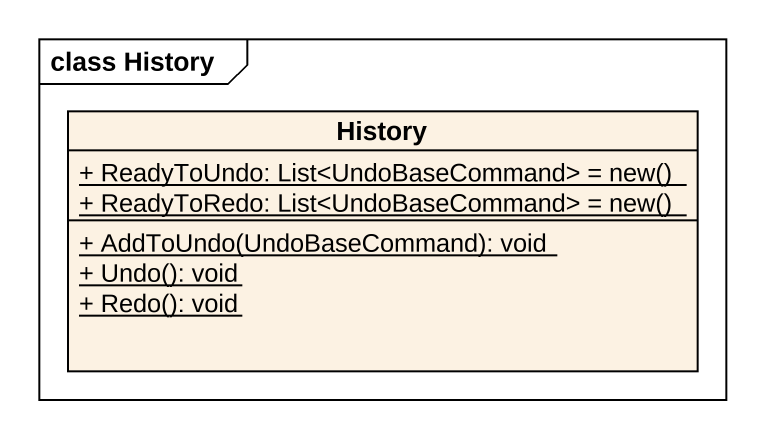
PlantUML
@startuml
mainframe class History
hide circle
hide empty members
skinparam classAttributeIconSize 0
class History {
  {static} {field} + ReadyToUndo: List<UndoBaseCommand> = new()
  {static} {field} + ReadyToRedo: List<UndoBaseCommand> = new()
  {static} + AddToUndo(UndoBaseCommand): void
  {static} + Undo(): void
  {static} + Redo(): void
}
@enduml
